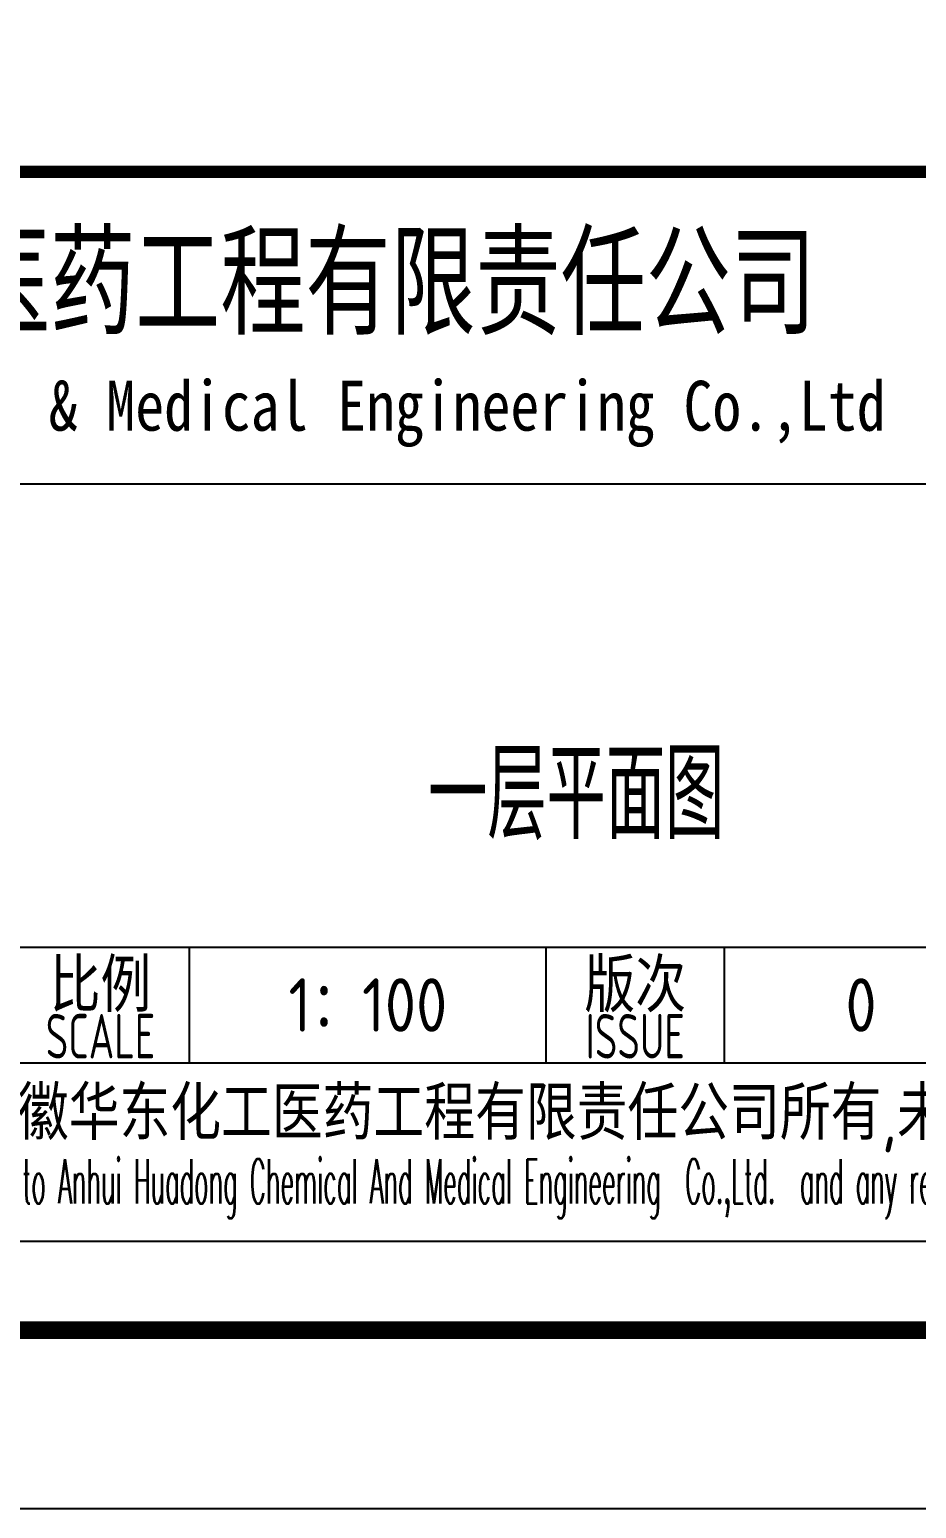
# Model space of a CAD drawing. Extents: x 4689302 to 7068445, y -422737 to 2032183.
# Drawn here: x 4759509 to 4764485, y -422737 to -414439 of the extents above; entities that cross this region are included whole.
import ezdxf
from ezdxf.enums import TextEntityAlignment as Align

# ---------------------------------------------------------------- set-up
doc = ezdxf.new("R2010")
doc.units = 0
doc.header["$LTSCALE"] = 1000
doc.header["$MEASUREMENT"] = 0
doc.layers.get('0').update_dxf_attribs({"linetype": 'CONTINUOUS'})
doc.layers.add('PUB_TITLE', color=4, linetype='CONTINUOUS')
doc.styles.add('AHD', font='sceie.shx', dxfattribs={"width": 0.7, "bigfont": 'sceic.shx'})
doc.styles.add('AHD_TQ', font='sceie.shx', dxfattribs={"bigfont": 'sceic.shx'})
doc.styles.add('AHD_TQ_S', font='')
doc.styles.add('ECEC_TQ', font='txt_l.shx', dxfattribs={"bigfont": 'hztxt_l.shx'})
doc.styles.get('AHD_TQ_S').set_extended_font_data('SimSun')

msp = doc.modelspace()

# ---------------------------------------------------------------- linework, layer by layer
for p, q in [((4753907.2, -416987.3), (4764907.2, -416987.3)), ((4759407.2, -419587.3), (4771907.2, -419587.3)), ((4760407.2, -420237.3), (4760407.2, -419587.3)), ((4762407.2, -420237.3), (4762407.2, -419587.3)), ((4763407.2, -420237.3), (4763407.2, -419587.3)), ((4753907.2, -420237.3), (4771907.2, -420237.3)), ((4753907.2, -421237.3), (4771907.2, -421237.3))]:
    msp.add_line(p, q)
at = {"const_width": 70}
msp.add_lwpolyline([(4771907.2, -415237.3), (4753907.2, -415237.3)], dxfattribs=at)
at = {"layer": 'PUB_TITLE', "color": 4}
msp.add_lwpolyline([(4689307.2, -422737.3), (4773407.2, -422737.3), (4773407.2, -363337.3), (4689307.2, -363337.3)], close=True, dxfattribs=at)
at = {"layer": 'PUB_TITLE', "color": 4, "const_width": 100}
msp.add_lwpolyline([(4691807.2, -421737.3), (4772407.2, -421737.3), (4772407.2, -364337.3), (4691807.2, -364337.3)], close=True, dxfattribs=at)

# ---------------------------------------------------------------- texts
for s, height, style, width, p in [('安徽华东化工医药工程有限责任公司', 500, 'AHD_TQ_S', 0.7, (4760102.1, -415837.3)), ('Anhui Huadong Chemical & Medical Engineering Co.,Ltd', 280, 'AHD_TQ_S', 0.85, (4760102.1, -416587.3)), ('一层平面图', 500, 'AHD', 0.7, (4762576.1, -418721.4)), ('SCALE', 250, 'AHD_TQ', 0.75, (4759907.2, -420087.3)), ('ISSUE', 250, 'AHD_TQ', 0.75, (4762907.2, -420087.3)), ('The proprietary right of this document belongs to Anhui Huadong Chemical And Medical Engineering  Co.,Ltd.  and any replication or transfer to the 3rd. side is forbidden without its permission. ', 250, 'ECEC_TQ', 0.4, (4762907.2, -420937.3))]:
    msp.add_text(s, height=height, dxfattribs=dict(style=style, width=width)).set_placement(p, align=Align.MIDDLE)
at = {"style": 'AHD_TQ'}
for s, p in [('比例', (4759907.2, -419787.3)), ('版次', (4762907.2, -419787.3)), ('本文件专有权属安徽华东化工医药工程有限责任公司所有,未经许可不得复制或转让给第三方', (4762907.2, -420537.3))]:
    msp.add_text(s, height=300, dxfattribs=at).set_placement(p, align=Align.MIDDLE)
at = {"lineweight": -3, "style": 'AHD_TQ'}
for tag, text, p in [('1：100', '1:100', (4761407.2, -419912.3)), ('0', '0', (4764174.1, -419912.3))]:
    msp.add_attdef(tag, text=text, height=300, dxfattribs=at).set_placement(p, align=Align.MIDDLE)
at = {"style": 'AHD_TQ'}
msp.add_attdef('0', text='0', height=300, dxfattribs=at).set_placement((4764174.1, -419912.3), align=Align.MIDDLE)

doc.saveas('drawing.dxf')
